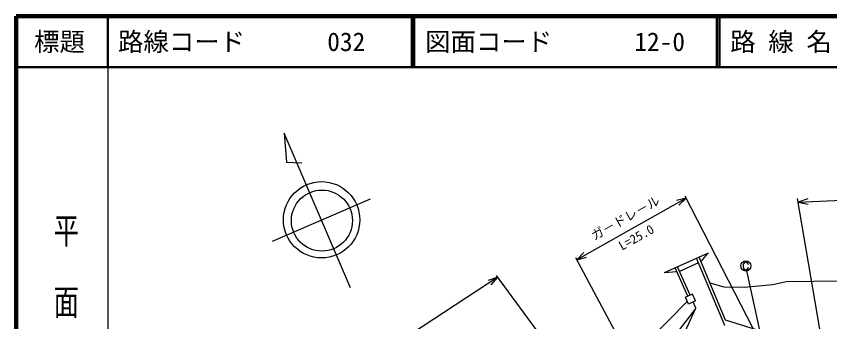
# Model space of a CAD drawing. Units: millimetres at full size, sheet at 1:1000; details may follow other scales. Extents: x 40000 to 680000, y 20000 to 380000.
# Drawn here: x 40000 to 199950, y 319999 to 380000 of the extents above; entities that cross this region are included whole.
import ezdxf
from ezdxf.enums import TextEntityAlignment as Align

# ---------------------------------------------------------------- set-up
doc = ezdxf.new("R2010")
doc.units = ezdxf.units.MM
doc.header["$LTSCALE"] = 1000
for name, color, linetype, lineweight in [('M-BGD', 7, 'Continuous', 25), ('M-STR-STRC', 7, 'Continuous', 25), ('M-TTL', 2, 'Continuous', 140), ('M-TTL-BAND', 7, 'Continuous', 25), ('M-TTL-LINE', 7, 'Continuous', 50)]:
    doc.layers.add(name, color=color, linetype=linetype, lineweight=lineweight)
doc.layers.add('M-TTL-TXT', color=7, linetype='Continuous')
doc.styles.add('@ＭＳ ゴシック', font='')
doc.styles.add('ＭＳ ゴシック', font='')
doc.styles.get('@ＭＳ ゴシック').set_extended_font_data('@MS Gothic')
doc.styles.get('ＭＳ ゴシック').set_extended_font_data('MS Gothic')

msp = doc.modelspace()

# ---------------------------------------------------------------- linework, layer by layer
at = {"layer": 'M-BGD'}
for p, q in [((105738, 326683), (92668, 357017)), ((92668, 357017), (93135, 351369)), ((93135, 351369), (96131, 351194)), ((90357, 335845), (109643, 344155)), ((171736, 344277), (150200, 332182)), ((171736, 344277), (169799, 343782)), ((170306, 342879), (171736, 344277)), ((187268, 314108), (171532, 344674)), ((198558, 315296), (193611, 344227)), ((193733, 343516), (235893, 345219)), ((195642, 344111), (193733, 343516)), ((193733, 343516), (195684, 343076)), ((151631, 333579), (150200, 332182)), ((176021, 333457), (167386, 329613)), ((175938, 333419), (174632, 331826)), ((164711, 305172), (150009, 332538)), ((150200, 332182), (152138, 332676)), ((174149, 331557), (170393, 329876)), ((179324, 319254), (173759, 332484)), ((179479, 320305), (174274, 332679)), ((169886, 329783), (167386, 329613)), ((172038, 325007), (169532, 330569)), ((172493, 325214), (169989, 330772)), ((134714, 328728), (69246, 286040)), ((134714, 328728), (132813, 328107)), ((133378, 327240), (134714, 328728)), ((155653, 300182), (134438, 329104)), ((172938, 325416), (171596, 324806)), ((172202, 323471), (171596, 324806)), ((173545, 324081), (172938, 325416)), ((152295, 304151), (171956, 324012)), ((173545, 324081), (172202, 323471))]:
    msp.add_line(p, q, dxfattribs=at)
for points in [[(207656, 328028), (191371, 327845), (188795, 327257), (183152, 326740), (179198, 326760), (176414, 327591)], [(165771, 306336), (161710, 303635), (156261, 300234), (169750, 314199), (173641, 322660), (173106, 323881)], [(173641, 322660), (165761, 312454), (156678, 302695)], [(197163, 314559), (191666, 316478), (179479, 320305)]]:
    msp.add_lwpolyline(points, dxfattribs=at)
for centre, radius in [((100039, 340017), 7500), ((100093, 339868), 6000)]:
    msp.add_circle(centre, radius, dxfattribs=at)
at = {"layer": 'M-STR-STRC'}
for p, q in [((182958, 331203), (182958, 330703)), ((187211, 313767), (183644, 329970))]:
    msp.add_line(p, q, dxfattribs=at)
msp.add_circle((183458, 330953), 1000, dxfattribs=at)
for centre, start, end in [((183458, 331203), 0, 180), ((183458, 330703), 180, 0)]:
    msp.add_arc(centre, 500, start, end, dxfattribs=at)
at = {"layer": 'M-TTL'}
for p, q in [((40000, 380000), (40000, 20000)), ((680000, 380000), (40000, 380000))]:
    msp.add_line(p, q, dxfattribs=at)
at = {"layer": 'M-TTL-BAND'}
msp.add_line((58000, 370000), (58000, 20000), dxfattribs=at)
at = {"layer": 'M-TTL-LINE'}
for p, q in [((58000, 380000), (58000, 370000)), ((117750, 380000), (117750, 370000)), ((118250, 380000), (118250, 370000)), ((177750, 380000), (177750, 370000)), ((178250, 380000), (178250, 370000)), ((40000, 370000), (680000, 370000))]:
    msp.add_line(p, q, dxfattribs=at)

# ---------------------------------------------------------------- texts
at = {"layer": 'M-BGD', "style": 'ＭＳ ゴシック'}
msp.add_text('ガ－ドレ－ル', height=1833, rotation=29.319, dxfattribs=at).set_placement((160479, 339101), align=Align.BOTTOM_CENTER)
at = {"layer": 'M-BGD', "style": '@ＭＳ ゴシック'}
msp.add_text('L=25.0', height=1833, rotation=29.319, dxfattribs=at).set_placement((161458, 337357), align=Align.TOP_CENTER)
at = {"layer": 'M-TTL-BAND', "style": '@ＭＳ ゴシック', "width": 1.4}
msp.add_text('平  面  図', height=3666, rotation=270, dxfattribs=at).set_placement((49777, 306475), align=Align.MIDDLE_RIGHT)
at = {"layer": 'M-TTL-TXT', "style": 'ＭＳ ゴシック'}
msp.add_text('標題', height=3666, dxfattribs=at).set_placement((48500, 375000), align=Align.MIDDLE_CENTER)
for s, p in [('路線コード', (60000, 375000)), ('032', (101142, 375000)), ('図面コード', (120380, 375000)), ('12-0', (161521, 375000)), ('路 線 名', (180380, 375000))]:
    msp.add_text(s, height=3666, dxfattribs=at).set_placement(p, align=Align.MIDDLE_LEFT)

doc.saveas('drawing.dxf')
